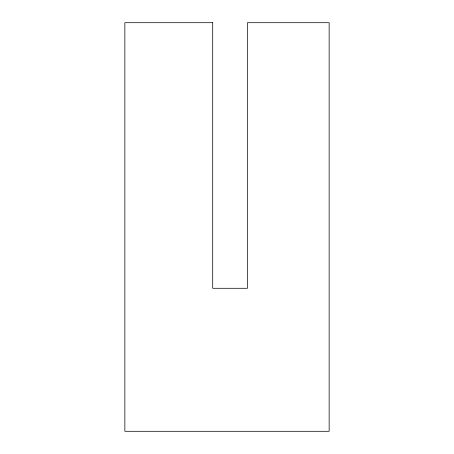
<?xml version="1.0" encoding="UTF-8"?>
<svg xmlns="http://www.w3.org/2000/svg" width="454" height="454" viewBox="0 0 454 454"><rect width="100%" height="100%" fill="white"/><g stroke="black" fill="none" stroke-linecap="round" stroke-linejoin="round"><path stroke-width="0.68" d="M212.699 22.7L124.85 22.7L124.85 431.3L329.15 431.3L329.15 22.7L247.43 22.7L247.43 288.29L212.699 288.29L212.699 22.7"/></g></svg>
